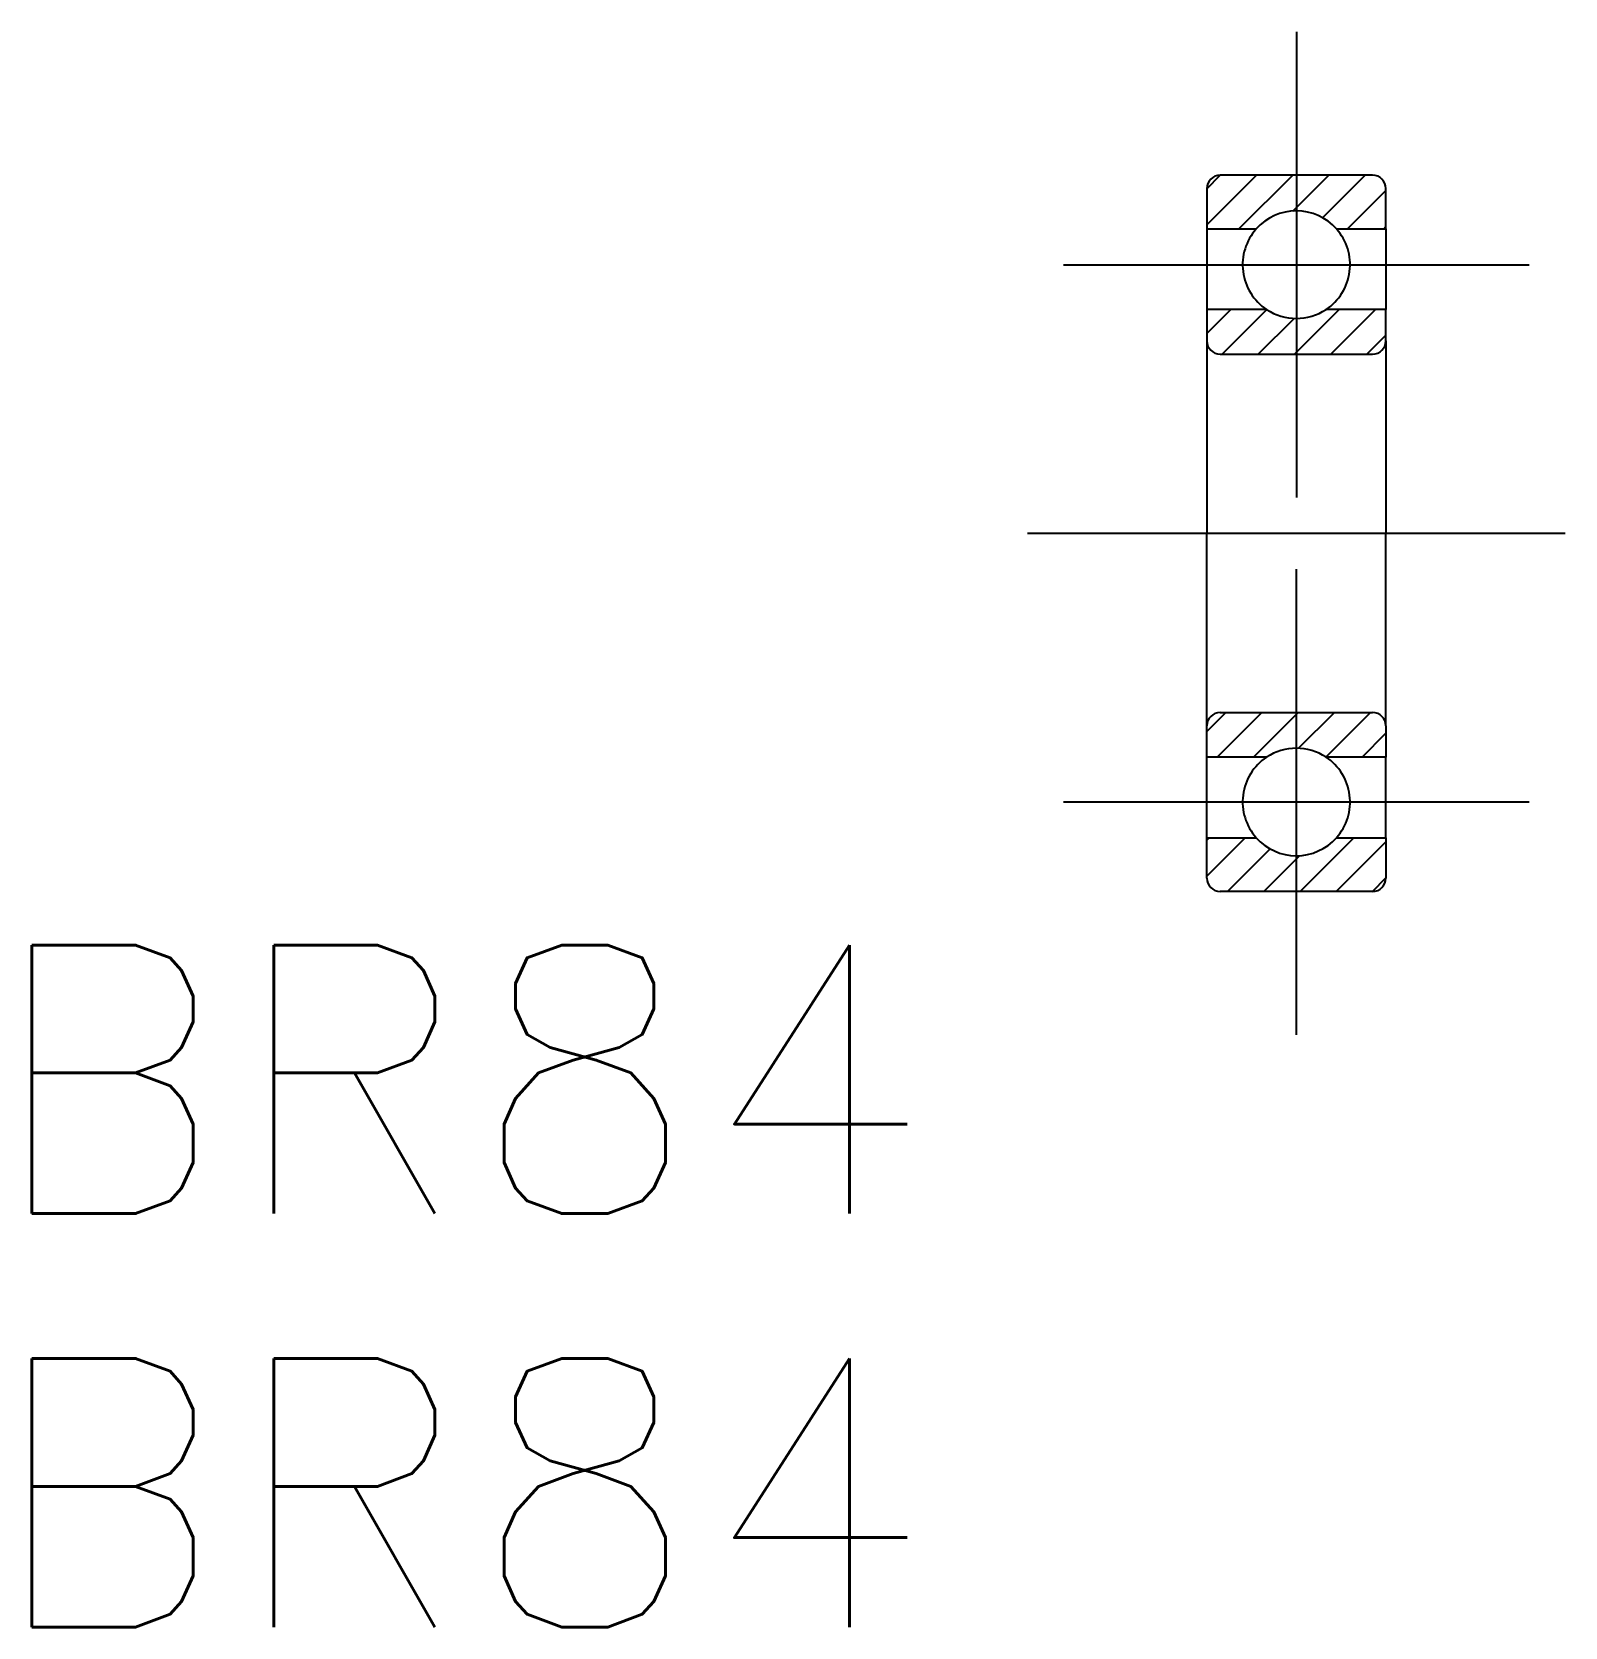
# Model space of a CAD drawing. Extents: x -14.1 to 3, y -12.2 to 5.6.
import ezdxf

# ---------------------------------------------------------------- set-up
doc = ezdxf.new("R2010")
doc.units = 0
doc.linetypes.add('CENTER', pattern=[50.8, 31.75, -6.35, 6.35, -6.35])
doc.layers.get('0').update_dxf_attribs({"linetype": 'CONTINUOUS'})
doc.layers.add('CENTER', color=1, linetype='CENTER')
doc.styles.get("Standard").update_dxf_attribs({"font": 'txt.shx', "height": 3, "bigfont": 'bigfont.shx'})

msp = doc.modelspace()

# ---------------------------------------------------------------- linework, layer by layer
at = {"color": 3, "linetype": 'CONTINUOUS'}
for p, q in [((-1, 3.849), (-0.849, 4)), ((-1, 3.445), (-0.445, 4)), ((-0.641, 3.4), (-0.041, 4)), ((-0.038, 3.599), (0.363, 4)), ((0.292, 3.524), (0.767, 4)), ((0.571, 3.4), (1, 3.829)), ((0.975, 3.4), (1, 3.425)), ((-1, 2.233), (-0.733, 2.5)), ((-0.829, 2), (-0.33, 2.499)), ((-0.021, 2), (0.479, 2.5)), ((0.384, 2), (0.884, 2.5)), ((-0.425, 2), (-0.024, 2.4)), ((0.788, 2), (1, 2.212)), ((-1, -2.212), (-0.788, -2)), ((-0.884, -2.5), (-0.384, -2)), ((-0.479, -2.5), (0.021, -2)), ((0.024, -2.4), (0.425, -2)), ((0.33, -2.499), (0.829, -2)), ((0.733, -2.5), (1, -2.233)), ((-1, -3.425), (-0.975, -3.4)), ((-1, -3.829), (-0.571, -3.4)), ((-0.767, -4), (-0.292, -3.524)), ((0.041, -4), (0.641, -3.4)), ((0.445, -4), (1, -3.445)), ((-0.363, -4), (0.038, -3.599)), ((0.849, -4), (1, -3.849))]:
    msp.add_line(p, q, dxfattribs=at)
at = {"color": 7, "linetype": 'CONTINUOUS'}
for p, q in [((0.85, 4), (-0.85, 4)), ((-1, 3.85), (-1, 3.4)), ((1, 3.4), (1, 3.85)), ((-1, 3.4), (-1, 2.5)), ((-1, 3.4), (-0.447, 3.4)), ((0.447, 3.4), (1, 3.4)), ((1, 3.4), (1, 2.5)), ((-0.332, 2.5), (-1, 2.5)), ((-1, 2.5), (-1, 2.15)), ((1, 2.5), (0.332, 2.5)), ((1, 2.15), (1, 2.5)), ((-1, 2.15), (-1, 0)), ((1, 2.15), (1, 0)), ((-0.85, 2), (0.85, 2)), ((-1, -2.15), (-1, 0)), ((1, -2.15), (1, 0)), ((-0.85, -2), (0.85, -2)), ((-1, -2.5), (-1, -2.15)), ((1, -2.15), (1, -2.5)), ((-1, -3.4), (-1, -2.5)), ((-0.332, -2.5), (-1, -2.5)), ((1, -2.5), (0.332, -2.5)), ((1, -3.4), (1, -2.5)), ((-1, -3.4), (-0.447, -3.4)), ((-1, -3.85), (-1, -3.4)), ((0.447, -3.4), (1, -3.4)), ((1, -3.4), (1, -3.85)), ((0.85, -4), (-0.85, -4))]:
    msp.add_line(p, q, dxfattribs=at)
for centre, radius, start, end in [((-0.85, 3.85), 0.15, 90, 180), ((0.85, 3.85), 0.15, 0, 90), ((0, 3), 0.6, 41.8103, 138.1897), ((0, 3), 0.6, 138.1897, 236.4427), ((0, 3), 0.6, 303.5573, 41.8103), ((0, 3), 0.6, 236.4427, 303.5573), ((-0.85, 2.15), 0.15, 180, 270), ((0.85, 2.15), 0.15, 270, 0), ((-0.85, -2.15), 0.15, 90, 180), ((0.85, -2.15), 0.15, 0, 90), ((0, -3), 0.6, 56.4427, 123.5573), ((0, -3), 0.6, 123.5573, 221.8103), ((0, -3), 0.6, 318.1897, 56.4427), ((0, -3), 0.6, 221.8103, 318.1897), ((-0.85, -3.85), 0.15, 180, 270), ((0.85, -3.85), 0.15, 270, 0)]:
    msp.add_arc(centre, radius, start, end, dxfattribs=at)
at = {"layer": 'CENTER', "color": 1, "linetype": 'CENTER'}
for p, q in [((0, 5.6), (0, 0.4)), ((-2.6, 3), (2.6, 3)), ((-3, 0), (3, 0)), ((0, -5.6), (0, -0.4)), ((-2.6, -3), (2.6, -3))]:
    msp.add_line(p, q, dxfattribs=at)

# ---------------------------------------------------------------- texts
at = {"color": 7, "linetype": 'CONTINUOUS'}
for p in [(-14.63, -7.598), (-14.63, -12.215)]:
    msp.add_text('BR84', height=3, dxfattribs=at).set_placement(p)

doc.saveas('drawing.dxf')
